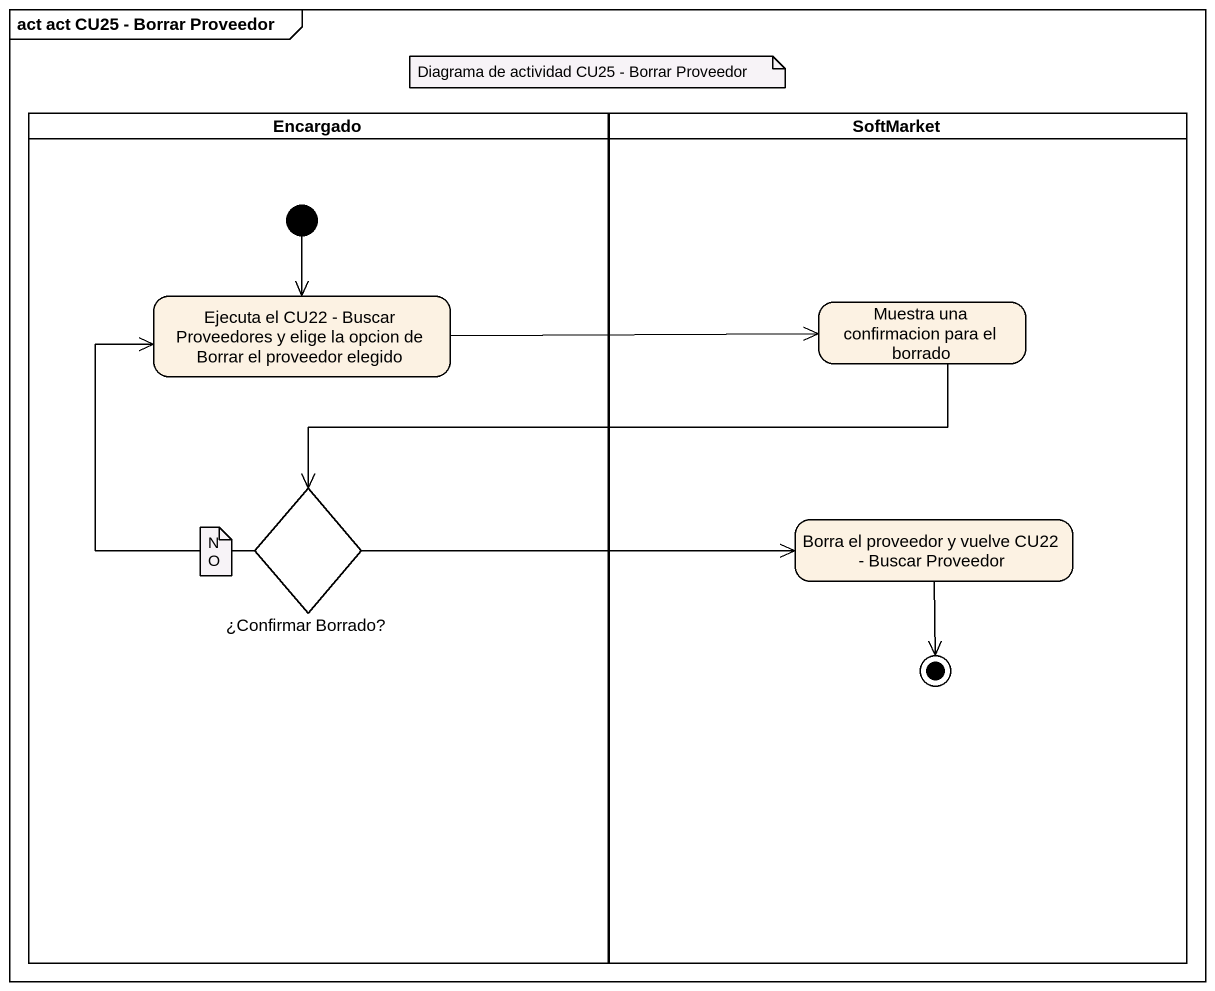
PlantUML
@startuml
mainframe act act CU25 - Borrar Proveedor
hide empty description
state Encargado <<partition>> {
  state "Ejecuta el CU22 - Buscar Proveedores y elige la opcion de Borrar el proveedor elegido" as Ejecuta_el_CU22_Buscar
  state "¿Confirmar Borrado?" as Confirmar_Borrado <<choice>>
  [*] --> Ejecuta_el_CU22_Buscar
}
state SoftMarket <<partition>> {
  state "Muestra una confirmacion para el borrado" as Muestra_una_confirmacion
  state "Borra el proveedor y vuelve CU22 - Buscar Proveedor" as Borra_el_proveedor_y_vuelve
  Borra_el_proveedor_y_vuelve --> [*]
}
Ejecuta_el_CU22_Buscar -right-> Muestra_una_confirmacion
Muestra_una_confirmacion -left-> Confirmar_Borrado
Confirmar_Borrado -up-> Ejecuta_el_CU22_Buscar
Confirmar_Borrado -right-> Borra_el_proveedor_y_vuelve
note as N1
  Diagrama de actividad CU25 - Borrar Proveedor
end note
note as N2
  NO
end note
@enduml
